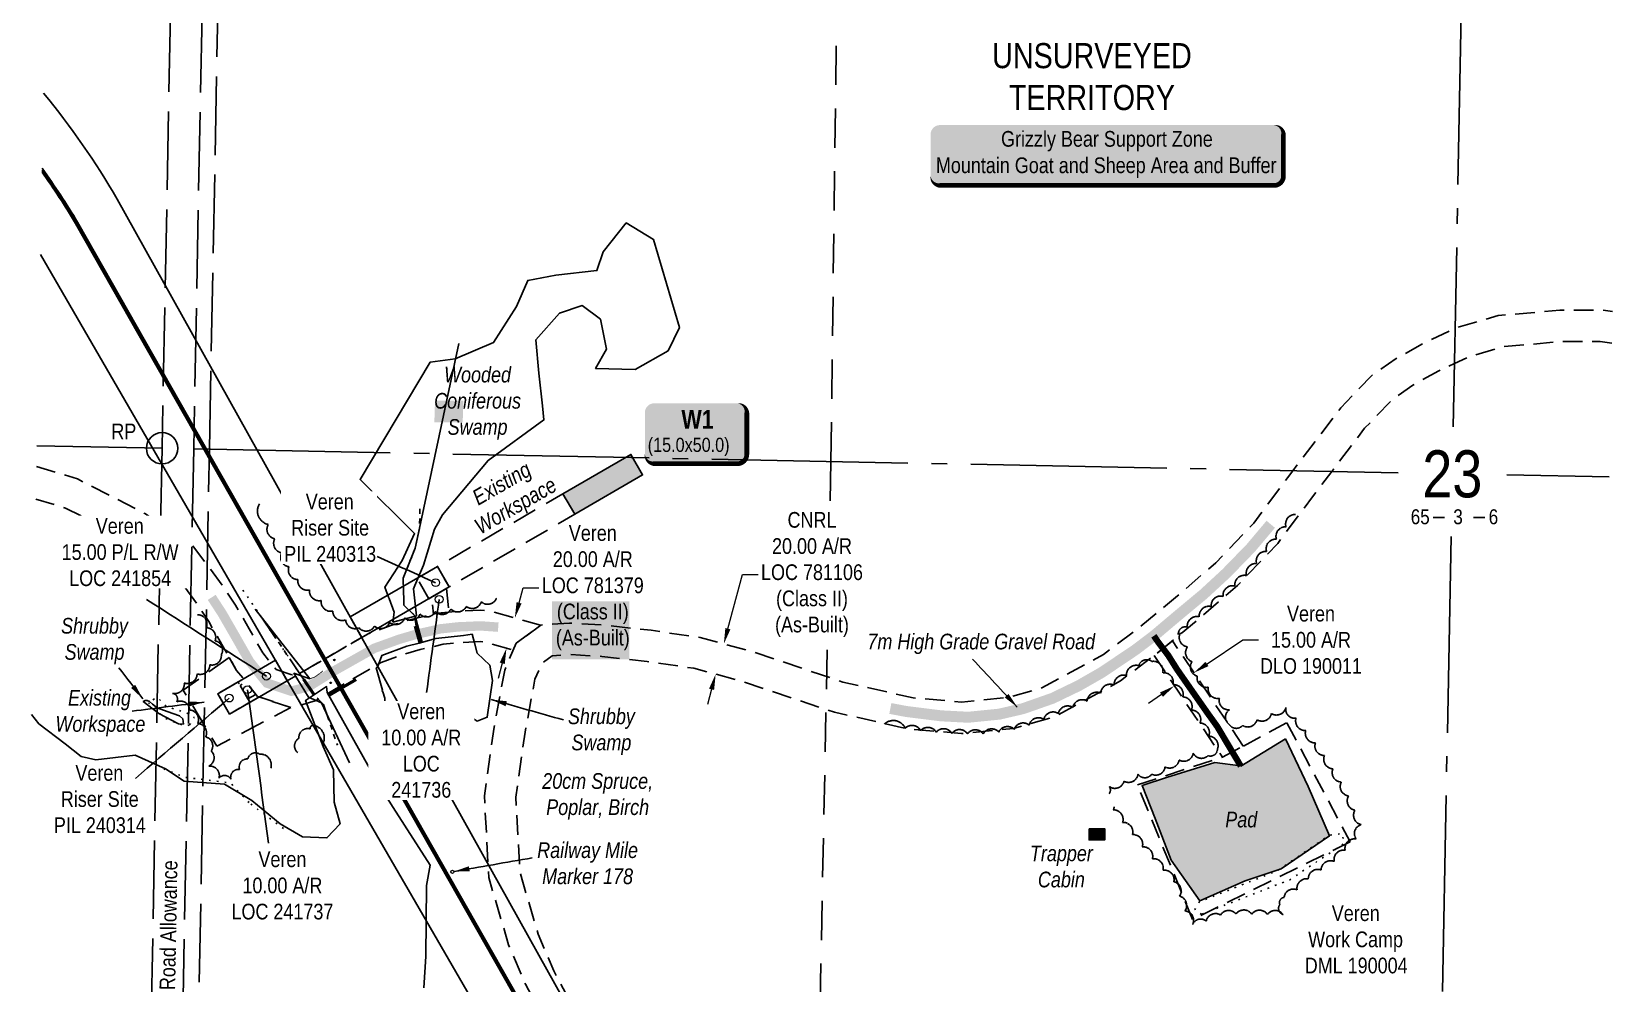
# Model space of a CAD drawing. Extents: x 411750 to 414908, y 6054616 to 6057838.
# Drawn here: x 412605 to 413613, y 6055201 to 6055808 of the extents above; entities that cross this region are included whole.
import ezdxf
from ezdxf.enums import TextEntityAlignment as Align

# ---------------------------------------------------------------- set-up
doc = ezdxf.new("R2010")
doc.units = 0
doc.header["$LTSCALE"] = 5
doc.header["$PDSIZE"] = 0.5
for name, pattern in [('0', [1, 1, 0]), ('DASHED', [19.049999999999997, 12.7, -6.35]), ('foc-ACCESSROAD', [3.75, 2.5, -1.25]), ('foc-LSD', [8, 5, -3]), ('foc-QUARTERLINE', [33, 25, -3, 2, -3]), ('foc-TOPO', [1, 0.2, -0.8]), ('foc-TOPO-ephemeral', [6.25, 3.125, -0.625, 0.625, -0.625, 0.625, -0.625]), ('foc-TRAV', [1.875, 1.25, -0.625]), ('foc-UNSURVEYED', [12.5, 10, -2.5]), ('HIDDEN2', [4.762499999999999, 3.175, -1.5875])]:
    doc.linetypes.add(name, pattern=pattern)
doc.layers.get('Defpoints').update_dxf_attribs({"color": 9})
for name, color, linetype in [('10', 1, 'Continuous'), ('35', 37, 'Continuous'), ('9', 3, 'Continuous'), ('AS-RAILWAY', 13, 'TRACKS'), ('AS-RESIDENCE', 14, 'Continuous'), ('AS-ROADS', 254, 'Continuous'), ('AS-UNDERLAY-H', 141, 'Continuous'), ('AS-WILDLIFE-BLOCK', 131, 'Continuous'), ('C-AR', 13, 'foc-ACCESSROAD'), ('C-RW', 13, 'Continuous'), ('C-WS', 13, 'foc-ACCESSROAD'), ('F-AR', 190, 'foc-ACCESSROAD'), ('L-MON', 1, 'Continuous'), ('L-QSEC', 8, 'foc-QUARTERLINE'), ('L-ROAD-T', 7, 'Continuous'), ('L-SECLBL', 7, 'Continuous'), ('L-SECTION-LSD', 7, 'foc-LSD'), ('L-TITLEDB', 4, 'Continuous'), ('L-UNS-T', 3, 'Continuous'), ('L-USEC', 7, 'foc-UNSURVEYED'), ('P-TEMP-BLOCKS', 250, 'Continuous'), ('P-TEMP-H', 41, 'Continuous'), ('P-TEMP_WORKSPACE', 46, 'Continuous'), ('P-TRAV', 4, 'foc-TRAV'), ('T-BUSH', 110, '0'), ('T-DRAW', 143, 'foc-TOPO-ephemeral'), ('T-EXISTING RTF', 220, 'HIDDEN2'), ('T-EXISTING RTF-T', 220, 'Continuous'), ('T-GENERAL', 48, 'foc-TOPO'), ('T-LOW-AREA', 48, 'foc-TOPO'), ('WETLAND', 143, 'Continuous'), ('WETLAND-T', 146, 'Continuous')]:
    doc.layers.add(name, color=color, linetype=linetype)
for name, color, linetype, lineweight in [('AS-GENERAL', 48, 'Continuous', 18), ('C-AR-T', 13, 'Continuous', 9), ('C-RW-T', 13, 'Continuous', 9), ('C-WS-T', 13, 'Continuous', 9), ('F-AR-T', 190, 'Continuous', 9)]:
    doc.layers.add(name, color=color, linetype=linetype, lineweight=lineweight)
doc.styles.add('80', font='ARIALN.TTF', dxfattribs={"height": 10})
doc.styles.add('80CG', font='ARIALN.TTF', dxfattribs={"height": 10})
doc.styles.add('80L', font='ARIALN.TTF', dxfattribs={"height": 10})
doc.styles.add('BOLD', font='ARIALNB.TTF')
doc.styles.add('foc-LtypeFont', font='ARIALN.TTF', dxfattribs={"height": 7.349999999999999})
doc.styles.add('SIMPLEX', font='ARIALN.TTF')
doc.linetypes.add('foc-TOPO-flowdirection-NOLINE', pattern='A,0,[">",foc-LtypeFont,S=0.3,R=0,X=0,Y=-0.945],-20,[">",foc-LtypeFont,S=0.3,R=0,X=0,Y=-0.945],0', length=20)
doc.linetypes.add('TRACKS', pattern='A,3.81,[130,ltypeshp1.shx,S=6.35,R=0,X=0,Y=0],3.81', length=7.62)
doc.dimstyles.new('Compass 5 000', dxfattribs={"dimscale": 5, "dimtxt": 9, "dimasz": 2, "dimexe": 0.2, "dimexo": 0.0625, "dimgap": 0.5, "dimtad": 0, "dimtih": 1, "dimtoh": 1, "dimzin": 0, "dimdsep": 46, "dimtxsty": '80CG', "dimcen": 0.1, "dimse1": 1, "dimse2": 1, "dimclrd": 256, "dimclrt": 256, "dimaunit": 1, "dimadec": 4, "dimazin": 0, "dimtfac": 0.06, "dimtofl": 0, "dimtmove": 0, "dimatfit": 1, "dimfxl": 0.2, "dimtolj": 1, "dimtzin": 0, "dimlwd": -1, "dimarcsym": 0})

# ---------------------------------------------------------------- blocks, each defined once
blk = doc.blocks.new('L-SECLBL')
at = {"layer": '9', "color": 7}
for p, q in [((-5.082139060913505, -27.83004804289613), (-12.28857354467345, -27.83004804289613)), ((20.70431141927111, -27.83004804289613), (13.49787693551116, -27.83004804289613))]:
    blk.add_line(p, q, dxfattribs=at)
at = {"layer": '10', "color": 2, "style": 'SIMPLEX'}
blk.add_attdef('SEC', text='', height=30, dxfattribs=at).set_placement((0, 0), align=Align.MIDDLE)
at = {"layer": '10', "color": 5, "style": '80L'}
blk.add_attdef('TWP', text='', height=9.5, dxfattribs=at).set_placement((-14.43410290347765, -27.36845155570791), align=Align.MIDDLE_RIGHT)
blk.add_attdef('RGE', text='', height=9.5, dxfattribs=at).set_placement((3.622123863462547, -27.36845155570791), align=Align.MIDDLE_CENTER)
blk.add_attdef('MER', text='', height=9.5, dxfattribs=at).set_placement((23.16775162027989, -27.36845155570791), align=Align.MIDDLE_LEFT)
blk = doc.blocks.new('*D491')
at = {"layer": 'C-AR-T', "transparency": 16777216}
for p, q in [((413354.2643673643, 6055404.584124997), (413377.041972735, 6055419.911586072)), ((413377.041972735, 6055419.911586072), (413387.041972735, 6055419.911586072)), ((413325.2320513809, 6055385.047756449), (413316.9355632658, 6055379.464900105))]:
    blk.add_line(p, q, dxfattribs=at)
for points in [[(413353.333891307, 6055405.966873016), (413355.1948434217, 6055403.201376977), (413345.9678792492, 6055399.001268653)], [(413324.3015753236, 6055386.430504468), (413326.1625274383, 6055383.665008429), (413333.528539496, 6055390.630612792)]]:
    blk.add_solid(points, dxfattribs=at)
at = {"layer": 'Defpoints', "color": 0, "transparency": 16777216}
for p in [(413345.9678792492, 6055399.001268653), (413348.816883143, 6055394.767463324), (413336.3775433898, 6055386.396807464)]:
    blk.add_point(p, dxfattribs=at)
at = {"layer": 'C-AR-T', "transparency": 16777216, "insert": (413420.5344693242, 6055419.911586071), "char_height": 10, "attachment_point": 5, "style": '80CG'}
blk.add_mtext('\\A1;Veren\\P15.00 A/R\\PDLO 190011', dxfattribs=at)
blk = doc.blocks.new('*D492')
at = {"layer": 'C-AR-T', "transparency": 16777216}
for p, q in [((412915.8319690791, 6055443.561339968), (412918.5073943103, 6055453.196800509)), ((412918.5073943103, 6055453.196800509), (412928.5073943106, 6055453.196800509)), ((412905.1329055622, 6055405.028996348), (412902.457480331, 6055395.393535808))]:
    blk.add_line(p, q, dxfattribs=at)
for points in [[(412914.2260589888, 6055444.007244173), (412917.4378791694, 6055443.115435763), (412913.1565438479, 6055433.925879427)], [(412903.5269954719, 6055405.474900554), (412906.7388156524, 6055404.583092144), (412907.8083307934, 6055414.664456889)]]:
    blk.add_solid(points, dxfattribs=at)
at = {"layer": 'Defpoints', "color": 0, "transparency": 16777216}
for p in [(412905.9942552953, 6055435.914592622), (412913.1565438479, 6055433.925879427), (412900.6460422408, 6055416.653170084)]:
    blk.add_point(p, dxfattribs=at)
at = {"layer": 'C-AR-T', "transparency": 16777216, "insert": (412962.8218554291, 6055453.196800509), "char_height": 10, "attachment_point": 5, "style": '80CG'}
blk.add_mtext('\\A1;Veren\\P20.00 A/R\\PLOC 781379\\P(Class II)\\P(As-Built)', dxfattribs=at)
blk = doc.blocks.new('*D493')
at = {"layer": 'Defpoints', "color": 0, "transparency": 16777216}
for p in [(413046.3198302737, 6055417.396629317), (413047.8432976112, 6055416.986515531), (413042.6472458891, 6055397.684518453)]:
    blk.add_point(p, dxfattribs=at)
at = {"layer": 'F-AR-T', "transparency": 16777216}
for p, q in [((413048.9192665662, 6055427.052867247), (413058.2087500456, 6055461.560911542)), ((413058.2087500456, 6055461.560911542), (413068.2087500456, 6055461.560911542)), ((413038.5243422592, 6055388.438394308), (413035.9249059667, 6055378.782156378))]:
    blk.add_line(p, q, dxfattribs=at)
for points in [[(413047.3098935776, 6055427.486106629), (413050.5286395545, 6055426.619627864), (413046.3198302737, 6055417.396629317)], [(413036.9149692706, 6055388.87163369), (413040.1337152475, 6055388.005154925), (413041.1237785516, 6055398.094632238)]]:
    blk.add_solid(points, dxfattribs=at)
at = {"layer": 'F-AR-T', "transparency": 16777216, "insert": (413102.5095686007, 6055461.560911541), "char_height": 10, "attachment_point": 5, "style": '80CG', "bg_fill": 3, "box_fill_scale": 1.1, "bg_fill_color": 256, "bg_fill_true_color": 13158600, "bg_fill_transparency": 0}
blk.add_mtext('\\A1;CNRL\\P20.00 A/R\\PLOC 781106\\P(Class II)\\P(As-Built)', dxfattribs=at)
blk = doc.blocks.new('RP')
at = {"layer": '35', "color": 3}
blk.add_circle((0, 0), 10, dxfattribs=at)
at = {"layer": '35', "color": 3, "style": '80'}
blk.add_attdef('RP_001', (-32.36089367917796, 5.754369554757101), '', height=10, dxfattribs=at)
blk = doc.blocks.new('res_other')
blk.add_hatch(color=14).paths.add_polyline_path([(-1.090095315060079, 0.7346452188390687), (0.90990468493992, 0.7346452188390687), (0.90990468493992, -0.6930058059827389), (-1.090095315060079, -0.6930058059827389)])
at = {"color": 14}
blk.add_lwpolyline([(-1.090095315060079, 0.7346452188390687), (0.90990468493992, 0.7346452188390687), (0.90990468493992, -0.6930058059827389), (-1.090095315060079, -0.6930058059827389)], close=True, dxfattribs=at)
blk = doc.blocks.new('*U501')
at = {"true_color": 0xff8aff}
h = blk.add_hatch(color=211, dxfattribs=at)
edge = h.paths.add_edge_path()
edge.add_line((-26.49999999999999, -20), (26.49999999999999, -20))
edge.add_arc((26.49999999999999, -14), 6, 270, 360)
edge.add_line((32.49999999999999, -14), (32.49999999999999, 12.5))
edge.add_arc((26.49999999999999, 12.5), 6, 0, 90)
edge.add_line((26.49999999999999, 18.5), (-26.49999999999999, 18.5))
edge.add_arc((-26.49999999999999, 12.5), 6, 90, 180)
edge.add_line((-32.49999999999999, 12.5), (-32.49999999999999, -14))
edge.add_arc((-26.49999999999999, -14), 6, 180, 270)
at = {"color": 250, "flags": 128}
blk.add_lwpolyline([(-26.49999999999999, -20, 3, 3, 0), (26.49999999999999, -20, 3, 3, 0.414213562373095), (32.49999999999999, -14, 3, 3, 0), (32.49999999999999, 12.5, 3, 0, 0.414213562373095), (26.49999999999999, 18.5, 0, 0, 0), (-26.49999999999999, 18.5, 0, 0, 0.414213562373095), (-32.49999999999999, 12.5, 0, 0, 0), (-32.49999999999999, -14, 0, 3, 0.414213562373095)], format="xyseb", close=True, dxfattribs=at)
at = {"flags": 128}
blk.add_lwpolyline([(-32.19232214870192, -11.54504109907364, 0, 7.5, 0), (-3.398394867633905e-15, 0, 0, 0, 0)], format="xyseb", dxfattribs=at)
at = {"color": 250}
for tag, p, height, style in [('TEMP_AREA_W1_001', (-9.212824010914055, 2.244292974654144), 12, 'BOLD'), ('ENTER_TEXT_001', (-30.65893587994544, -12.47010782646594), 9, '80')]:
    blk.add_attdef(tag, p, '', height=height, dxfattribs=dict(at, style=style))
blk = doc.blocks.new('*U490')
h = blk.add_hatch(color=255)
edge = h.paths.add_edge_path()
edge.add_line((-106.5, -20), (106.5, -20))
edge.add_arc((106.5, -14), 6, 270, 360)
edge.add_line((112.5, -14), (112.5, 12.5))
edge.add_arc((106.5, 12.5), 6, 0, 90)
edge.add_line((106.5, 18.5), (-106.5, 18.5))
edge.add_arc((-106.5, 12.5), 6, 90, 180)
edge.add_line((-112.5, 12.5), (-112.5, -14))
edge.add_arc((-106.5, -14), 6, 180, 270)
at = {"color": 131, "flags": 128}
blk.add_lwpolyline([(-106.5, -20, 3, 3, 0), (106.5, -20, 3, 3, 0.414213562373095), (112.5, -14, 3, 3, 0), (112.5, 12.5, 3, 0, 0.414213562373095), (106.5, 18.5, 0, 0, 0), (-106.5, 18.5, 0, 0, 0.414213562373095), (-112.5, 12.5, 0, 0, 0), (-112.5, -14, 0, 3, 0.414213562373095)], format="xyseb", close=True, dxfattribs=at)
at = {"color": 131, "style": '80'}
blk.add_attdef('ENTER_TEXT_001', (-35.98567530695772, -4.996589358799454), '', height=10, dxfattribs=at)

msp = doc.modelspace()

# ---------------------------------------------------------------- hatches: boundary and pattern name
at = {"layer": 'AS-ROADS'}
h = msp.add_hatch(color=256, dxfattribs=at)
h.dxf.hatch_style = 1
h.paths.add_polyline_path([(413404.2270000021, 6055356.789), (413418.792, 6055326.594999992), (413432.314, 6055295.034), (413401.419, 6055274.043), (413378.6630000005, 6055266.308999993), (413349.6370000005, 6055253.635999992), (413331.333, 6055279.546), (413321.2216248346, 6055306.147857095), (413312.9328574612, 6055327.201471298), (413328.5190000021, 6055332.203999992), (413359.231, 6055341.703), (413375.687, 6055339.584), (413375.76, 6055339.54)])
at = {"layer": 'AS-UNDERLAY-H'}
h = msp.add_hatch(color=256, dxfattribs=at)
h.dxf.hatch_style = 1
h.paths.add_polyline_path([(412862.2658532089, 6055572.314606096), (412880.3332636798, 6055572.314606096), (412879.9162385921, 6055558.628713512), (412861.848828123, 6055558.628713512)])
h = msp.add_hatch(color=256, dxfattribs=at)
h.dxf.hatch_style = 1
h.paths.add_polyline_path([(412936.7401108536, 6055444.478665865), (412986.0802254355, 6055444.478665865), (412986.0802254355, 6055407.573790419), (412936.7401108536, 6055407.573790419)])
at = {"layer": 'P-TEMP-H'}
h = msp.add_hatch(color=256, dxfattribs=at)
h.dxf.hatch_style = 1
h.paths.add_polyline_path([(412951.3275080622, 6055500.039953305), (412994.5964553725, 6055525.095854779), (412987.0829284168, 6055538.070937807), (412943.8139811065, 6055513.015036333)])

# ---------------------------------------------------------------- linework, layer by layer
at = {"layer": 'AS-GENERAL', "flags": 128}
for points, const_width in [([(412849.613, 6055428.73), (412852.679, 6055417.911999972)], 1.999137000000026), ([(412782.871, 6055395.252), (412785.82, 6055396.349)], 0.499784250000002), ([(412785.84, 6055396.35), (412788.346, 6055398.271)], 0.499784250000002), ([(412788.415, 6055398.116), (412790.779, 6055400.206)], 0.499784250000002), ([(412785.15, 6055385.013999982), (412778.503, 6055394.892)], 1.999137000000026), ([(412811.99, 6055394.692), (412794.6349999994, 6055384.59)], 1.999137000000026)]:
    msp.add_lwpolyline(points, dxfattribs=dict(at, const_width=const_width))
at = {"layer": 'AS-GENERAL'}
for centre, radius in [((412798.16, 6055407.163), 0.499784250000002), ((412795.753, 6055392.568), 0.499784250000002), ((412873.307, 6055272.111), 0.9995685000000017)]:
    msp.add_circle(centre, radius, dxfattribs=at)
at = {"layer": 'AS-RAILWAY', "linetype": 'DASHED', "ltscale": 0.1, "const_width": 1.500000000000008, "flags": 128}
msp.add_lwpolyline([(413431.6304946427, 6054623.030024956), (413083.9321381888, 6054961.490985496, -0.07047807367321449), (412941.6151383796, 6055144.156544927), (412633.7911660555, 6055685.710053912, 0.01975049877437833), (412611.8635833068, 6055719.28382165)], format="xyb", dxfattribs=at)
at = {"layer": 'AS-RAILWAY', "flags": 128}
for points in [[(413432.7272562913, 6054623.008615203), (413084.4540513922, 6054962.029152035, -0.07047801134857408), (412942.2660921093, 6055144.528400394), (412634.4388026709, 6055686.087745167, 0.0202519071828733), (412611.8878136374, 6055720.541769516)], [(413430.5337329796, 6054623.051434709), (413083.4102245296, 6054960.952819386, -0.0704781359131933), (412940.9641842895, 6055143.784690093), (412633.1435324778, 6055685.332357316, 0.01924627547493257), (412611.8392876278, 6055718.022481147)]]:
    msp.add_lwpolyline(points, format="xyb", dxfattribs=at)
at = {"layer": 'AS-ROADS', "flags": 128}
for points, const_width in [([(413394.8850000005, 6055493.594), (413382.191, 6055478.513), (413366.45, 6055462.326), (413352.088, 6055449.058), (413336.065, 6055435.746), (413320.3870000021, 6055422.506999993), (413308.572, 6055413.552999959), (413287.1740000005, 6055399.169999992), (413272.46, 6055390.743999992), (413255.7440000021, 6055382.686999992), (413237.023, 6055376.126999993), (413221.874, 6055372.602), (413202.125, 6055370.621999993), (413184.5830000004, 6055371.549999966), (413162.7770000026, 6055374.271999992), (413152.4450000021, 6055376.224999992)], 6.996962000000058), ([(412902.5540000012, 6055428.046), (412891.26, 6055428.843), (412877.2260000006, 6055428.223), (412865.7240000006, 6055426.974), (412850.3840000007, 6055423.523999982), (412839.5400000011, 6055420.346), (412823.6420000012, 6055414.619), (412796.611, 6055399.397999981), (412782.097, 6055390.373999999), (412770.715, 6055387.22399999), (412755.136, 6055392.419), (412744.136, 6055406.133999982), (412735.1250000001, 6055421.981), (412726.583, 6055436.79999999), (412719.939, 6055447.014)], 5.997411000000051), ([(413375.76, 6055339.54), (413360.7730000005, 6055364.720999992), (413354.3120000025, 6055373.703999992), (413347.7260000009, 6055383.104999959), (413341.578, 6055391.928), (413335.1710000004, 6055401.111), (413329.507, 6055410.122), (413323.171, 6055418.427999993), (413320.3870000021, 6055422.506999993)], 3.998264000000048)]:
    msp.add_lwpolyline(points, dxfattribs=dict(at, const_width=const_width))
msp.add_lwpolyline([(413404.2270000021, 6055356.789), (413418.792, 6055326.594999992), (413432.314, 6055295.034), (413401.419, 6055274.043), (413378.6630000005, 6055266.308999993), (413349.6370000005, 6055253.635999992), (413331.333, 6055279.546), (413321.2216248346, 6055306.147857095), (413312.9328574612, 6055327.201471298), (413328.5190000021, 6055332.203999992), (413359.231, 6055341.703), (413375.687, 6055339.584), (413375.76, 6055339.54)], close=True, dxfattribs=at)
at = {"layer": 'C-AR', "flags": 128}
msp.add_lwpolyline([(412608.226891143, 6055530.480408054), (412634.3514481114, 6055522.495544224), (412677.2453009178, 6055500.539988909), (412687.7093496741, 6055493.56189461), (412707.806925138, 6055480.160247772), (412717.3596074683, 6055467.379353478), (412728.3179810431, 6055452.464357342), (412735.1086582435, 6055442.024866547), (412743.7996521767, 6055426.94738597), (412752.4316435858, 6055411.766921218), (412761.091284341, 6055400.969923679), (412770.9859942066, 6055397.670416795), (412777.8047722585, 6055399.557532492), (412791.735654428, 6055407.624537418), (412819.7250358304, 6055423.83244693), (412836.4377278477, 6055429.852926689), (412847.8792367507, 6055433.206035809), (412864.0825840703, 6055436.850204535), (412876.4650960384, 6055438.194819163), (412891.3916652325, 6055438.854251462), (412896.6452271297, 6055438.483515778), (412929.5882851669, 6055429.336398388), (412914.0126990076, 6055417.849081327), (412912.1174843754, 6055413.449332531), (412893.2844227168, 6055418.679596767), (412891.1283347674, 6055418.831748538), (412877.9869039612, 6055418.251180838), (412867.3654159298, 6055417.097795466), (412852.8887632493, 6055413.841964192), (412842.6422721528, 6055410.839073312), (412827.9457437899, 6055405.544884234), (412801.800773925, 6055390.351760613), (412785.8821178848, 6055381.050123452), (412770.4440057934, 6055376.777583206), (412749.1807156603, 6055383.868076321), (412735.8403564141, 6055400.501078777), (412726.4503478231, 6055417.014614015), (412718.0573417565, 6055431.575133451), (412711.5600189579, 6055441.563642628), (412693.8548238999, 6055465.43740833), (412687.2524673904, 6055469.839650176), (412666.1544261936, 6055483.90883377), (412626.8311886357, 6055503.890761449), (412607.8266235634, 6055509.700016988)], dxfattribs=at)
for points in [[(412869.5567601381, 6055452.688678755), (412871.1928150078, 6055437.622303165), (412864.0825840703, 6055436.850204535), (412861.290402383, 6055436.222236685), (412860.0971489439, 6055447.21086843)], [(412743.0361767934, 6055382.311620902), (412748.0844379824, 6055385.234935262), (412741.7584083418, 6055393.122344035), (412738.0271588224, 6055390.961676255)]]:
    msp.add_lwpolyline(points, close=True, dxfattribs=at)
at = {"layer": 'C-AR'}
msp.add_lwpolyline([(413377.4029114897, 6055352.286763525), (413332.2338284425, 6055419.410962588), (413320.522369356, 6055409.95859743), (413364.1010000004, 6055345.197999999)], close=True, dxfattribs=at)
at = {"layer": 'C-RW', "flags": 128}
for points in [[(412808.251729492, 6055434.514526587), (412815.5570468292, 6055421.418874883), (412871.314496058, 6055453.70653708), (412863.800969099, 6055466.68162009)], [(412760.5841078425, 6055406.911469294), (412723.7998213033, 6055385.610663114), (412731.3133482579, 6055372.635580109), (412768.0976347964, 6055393.936386267), (412760.5841078424, 6055406.911469294)]]:
    msp.add_lwpolyline(points, close=True, dxfattribs=at)
at = {"layer": 'C-WS', "flags": 128}
for points in [[(412858.3394130273, 6055446.19301011), (412851.7746720723, 6055457.529637957), (412852.9923208907, 6055460.422618162), (412863.800969099, 6055466.681620085), (412871.3144960548, 6055453.706537075)], [(412731.3133482579, 6055372.635580109), (412723.7998213033, 6055385.610663114), (412736.7749043308, 6055393.124190091), (412744.2884312854, 6055380.149107065)]]:
    msp.add_lwpolyline(points, close=True, dxfattribs=at)
at = {"layer": 'C-WS'}
msp.add_lwpolyline([(413377.4096406768, 6055352.28939034), (413405.2007291865, 6055367.099626809), (413445.5557291865, 6055291.193626809), (413345.1047291865, 6055241.665626809), (413309.9177291869, 6055327.603626814), (413364.1077291865, 6055345.200626814), (413364.1077291865, 6055345.200626814), (413377.4096406763, 6055352.289390341)], close=True, dxfattribs=at)
at = {"layer": 'F-AR', "flags": 128}
for points in [[(413439.788172145, 6054622.870779914), (413408.4210906001, 6054655.175460435), (413338.7638417316, 6054724.898150958), (413313.7613783937, 6054749.93180776), (413208.0558384849, 6054855.429804981), (413118.3145313544, 6054945.697126389), (413056.9085420679, 6055007.832403544), (413031.1992958831, 6055035.666200918), (412995.2999465868, 6055078.353945876), (412972.5393145527, 6055108.248921985), (412952.0603269357, 6055140.684777494), (412919.8452391672, 6055200.473069999), (412909.1714181311, 6055225.631447793), (412896.5114408837, 6055268.567161534), (412893.7203881295, 6055320.561695768), (412899.8972234759, 6055364.310501652), (412906.6813464743, 6055400.669667894), (412914.0836443582, 6055417.84952643), (412929.6659542842, 6055429.341802408), (412947.9388314702, 6055430.641025084), (412970.2350702882, 6055429.31211993), (412999.9588845347, 6055426.016979958), (413031.3030433141, 6055421.43911266), (413063.81294377, 6055412.687524752), (413122.2735384929, 6055393.070523842), (413166.9500454678, 6055383.017061402), (413197.7817426969, 6055380.311353839), (413227.298785258, 6055383.224682325), (413249.0455073291, 6055389.324467736), (413288.2252866186, 6055410.635610081), (413310.8247534669, 6055427.68263023), (413335.4243578197, 6055447.965189932), (413359.8039229594, 6055469.012952934), (413384.0567651378, 6055494.37638067), (413405.5004351003, 6055523.123328396), (413408.9581307026, 6055527.662554928), (413439.4766488813, 6055567.755847703), (413459.475005222, 6055588.585609709), (413474.8740505335, 6055599.26492722), (413492.934693846, 6055609.280602494), (413512.3175181597, 6055618.291970999), (413514.0964229077, 6055619.11936504), (413539.7581868898, 6055626.571317491), (413579.0522376713, 6055629.969284887), (413606.268102035, 6055630.090128914), (413612.6021826225, 6055629.170090129)], [(413612.2178376887, 6055609.025759577), (413604.8678340095, 6055610.093125224), (413579.9596956291, 6055609.984364419), (413543.4423392379, 6055606.8262494), (413521.1383103874, 6055600.34877932), (413511.8931736317, 6055596.049939921), (413502.0078957396, 6055591.453823005), (413485.4434239944, 6055582.268775756), (413472.5103804556, 6055573.298728024), (413454.6890143121, 6055554.737882454), (413433.7079789357, 6055527.174083657), (413421.4644805535, 6055511.093633486), (413399.3495393801, 6055481.444254871), (413373.5899257388, 6055454.507471416), (413348.3162679082, 6055432.686482058), (413323.20778974, 6055411.984249693), (413299.0791534998, 6055393.783663101), (413256.6159783329, 6055370.686861113), (413231.007343578, 6055363.5040113), (413197.8920170564, 6055360.236112017), (413163.8683769413, 6055363.22034323), (413116.885172583, 6055373.793204874), (413058.0301410544, 6055393.542660296), (413027.2461122791, 6055401.831287325), (412997.4121268914, 6055406.187058647), (412968.5382074969, 6055409.388462476), (412948.0533280762, 6055410.608607051), (412936.8652777122, 6055409.812811059), (412930.3019905468, 6055404.971883204), (412925.9221952111, 6055394.80842393), (412919.6287564737, 6055361.077662187), (412913.7856539704, 6055319.692487521), (412916.3472652609, 6055271.97523456), (412928.0212164702, 6055232.384036991), (412937.8844642904, 6055209.136163719), (412969.3310407177, 6055150.773911613), (412988.9752851368, 6055119.661065369), (413010.9110931215, 6055090.847929576), (413046.1990144508, 6055048.888403899), (413071.3633160001, 6055021.64377498), (413132.5120206194, 6054959.769841078), (413222.2046041862, 6054869.551125578), (413327.8929470612, 6054764.070138807), (413367.5888403494, 6054724.328005549), (413422.6638382028, 6054669.202264735), (413468.1887580176, 6054622.316375492)]]:
    msp.add_lwpolyline(points, dxfattribs=at)
at = {"layer": 'L-QSEC', "flags": 128}
for points in [[(413525.9539924815, 6056329.920563707), (413511.1829254061, 6055555.719304813)], [(412688.6427253935, 6055542.024411453), (412608.4798498278, 6055543.613073974)], [(412708.7500522602, 6055541.626137238), (413476.0906671747, 6055526.42103169)], [(413545.3291811611, 6055525.050182333), (413610.5909871921, 6055523.759085646)], [(413509.8481543875, 6055485.762677926), (413495.2718906544, 6054721.806740339)]]:
    msp.add_lwpolyline(points, dxfattribs=at)
at = {"layer": 'L-SECTION-LSD', "flags": 128}
for points in [[(413114.5559896376, 6055533.58495971), (413124.9462154596, 6056337.862245955)], [(413114.5559896376, 6055533.58495971), (413098.6114386085, 6054729.415430281)]]:
    msp.add_lwpolyline(points, dxfattribs=at)
at = {"layer": 'L-TITLEDB', "linetype": 'Continuous'}
for points in [[(413468.1892167548, 6054622.316366537), (413101.3627479674, 6054979.397257701, -0.06859927738283571), (412963.2402767591, 6055156.679089853), (412659.7413321109, 6055700.737107825, 0.04146053973529807), (412612.806029532, 6055768.212093948)], [(412610.8280846113, 6055665.524614189), (412919.99, 6055131.634, 0.06859927738293571), (413066.5015284102, 6054943.584713277), (413395.0717725268, 6054623.743683374)]]:
    msp.add_lwpolyline(points, format="xyb", dxfattribs=at)
at = {"layer": 'L-USEC'}
for p, q in [((412696.0912160865, 6055944.116995366), (412688.3448706364, 6055542.030154087)), ((412716.2044838741, 6055943.729506137), (412708.458138424, 6055541.642664857)), ((412718.5003716937, 6055541.433326942), (412726.24799084, 6055943.520785541)), ((412688.3448706364, 6055542.030154087), (412680.6013907547, 6055139.943381155)), ((412708.4581411828, 6055541.64280808), (412700.7146613011, 6055139.556035148)), ((412710.7581579242, 6055139.347112148), (412718.5003716937, 6055541.433326942))]:
    msp.add_line(p, q, dxfattribs=at)
at = {"layer": 'P-TEMP_WORKSPACE', "flags": 128}
msp.add_lwpolyline([(412951.3275080622, 6055500.039953305), (412994.5964553725, 6055525.095854779), (412987.0829284168, 6055538.070937807), (412943.8139811065, 6055513.015036333)], close=True, dxfattribs=at)
at = {"layer": 'P-TRAV', "flags": 128}
msp.add_lwpolyline([(412768.0976347964, 6055393.936386267), (412815.5570468292, 6055421.418874883)], dxfattribs=at)
at = {"layer": 'T-BUSH', "flags": 128}
for points in [[(412901.4619861009, 6055446.575451779, -0.52056705), (412891.7771468322, 6055444.102072116, -0.52056705), (412882.1893271282, 6055441.276993208, -0.52056705), (412872.3725198102, 6055439.493803567, -0.52056705), (412862.4833153515, 6055438.038690606, -0.52056705), (412852.644374619, 6055436.295565293, -0.52056705), (412842.9314373707, 6055433.990910646, -0.52056705), (412833.4153702459, 6055430.931795571, -0.52056705), (412823.7204762656, 6055428.703526888, -0.52056705), (412813.7885028369, 6055427.576751674, -0.52056705), (412805.3107856882, 6055432.626253073, -0.52056705), (412797.0820216057, 6055438.269152407, -0.52056705), (412789.7085201339, 6055445.017870399, -0.52056705), (412782.3208569862, 6055451.750761481, -0.52056705), (412774.7972578968, 6055458.331732182, -0.52056705), (412769.1976518391, 6055466.526486375, -0.52056705), (412764.6135659107, 6055475.403637575, -0.52056705), (412760.1550696115, 6055484.349895417, -0.52056705), (412756.0059037357, 6055493.437097803, -0.52056705), (412750.5063993447, 6055506.71265942, -0.52056705)], [(413410.7490714742, 6055499.891032225, 0.52056705), (413404.6125122269, 6055492.00079398, 0.52056705), (413398.475952982, 6055484.11055574, 0.52056705), (413392.1958243329, 6055476.334953549, 0.52056705), (413385.8594928966, 6055468.60422766, 0.52056705), (413379.4646578976, 6055460.929813704, 0.52056705), (413371.9813708466, 6055454.303077458, 0.52056705), (413364.4980837904, 6055447.67634118, 0.52056705), (413356.9209395514, 6055441.157491047, 0.52056705), (413349.322236677, 6055434.66342195, 0.52056705), (413341.723533799, 6055428.169352847, 0.52056705), (413335.9772207295, 6055423.258389137, 0.52056705)], [(412710.9979768884, 6055435.979541461, -0.52056705), (412716.5428387152, 6055427.662797752, -0.52056705), (412722.0877005432, 6055419.346054042, -0.52056705), (412726.0808125092, 6055410.551102917, -0.52056705), (412718.8144693361, 6055404.066690654, -0.52056705), (412710.6513664691, 6055398.298027868, -0.52056705), (412702.495120902, 6055392.520774116, -0.52056705), (412695.060547656, 6055385.839394082, -0.52056705), (412697.7113977012, 6055380.532384195, -0.52056705), (412705.9139837333, 6055375.275132785, -0.52056705), (412711.0393962936, 6055366.693532428, -0.52056705), (412716.164808855, 6055358.111932052, -0.52056705), (412719.6384130583, 6055349.234475994, -0.52056705), (412718.1430773353, 6055339.496295087, -0.52056705), (412724.6266432237, 6055331.888595575, -0.52056705), (412732.1596798497, 6055331.253561296, -0.52056705), (412737.6412600198, 6055337.385181581, -0.52056705), (412742.9682660765, 6055344.083513455, -0.52056705), (412750.4724689444, 6055347.186211706, -0.52056705), (412757.6581622359, 6055338.152295091, -0.52056705)], [(413337.2072697289, 6055424.351162242, 0.5205670499978826), (413341.8711438727, 6055415.510263147, 0.52056705), (413344.8085264214, 6055406.038098468, 0.52056705), (413347.9787869468, 6055396.838533315, 0.52056705), (413355.0510294884, 6055389.774780503, 0.52056705), (413362.1232720296, 6055382.711027656, 0.52056705), (413368.513850905, 6055375.435021092, 0.52056705), (413368.4299201895, 6055366.066200157, 0.52056705), (413376.8129651931, 6055365.452923524, 0.52056705), (413386.1299546083, 6055369.057193525, 0.52056705), (413395.3291639753, 6055372.967150788, 0.52056705), (413404.5283733431, 6055376.877108024, 0.52056705), (413410.9775234492, 6055370.039129714, 0.52056705), (413417.1682992431, 6055362.19135847, 0.52056705), (413423.3590750396, 6055354.3435872, 0.52056705), (413429.143273884, 6055346.208111625, 0.52056705), (413434.4844775194, 6055337.759161242, 0.52056705), (413439.8256811552, 6055329.310210867, 0.52056705), (413444.4820846607, 6055320.495782648, 0.52056705), (413448.5281830624, 6055311.355634581, 0.52056705), (413452.5742814642, 6055302.215486528, 0.52056705), (413449.2684642848, 6055293.083710867, 0.52056705), (413442.2817182815, 6055285.935382446, 0.52056705), (413435.2949722773, 6055278.787054032, 0.52056705), (413426.9487814386, 6055273.351002669, 0.52056705), (413418.8105269147, 6055267.640899247, 0.52056705), (413411.6634009986, 6055260.652923154, 0.52056705), (413403.4694150083, 6055255.826131163, 0.52056705), (413400.6970907135, 6055251.287372577, 0.52056705), (413402.7570679736, 6055244.852234632, 0.52056705), (413392.7625990633, 6055245.006539809, 0.52056705), (413382.7681301556, 6055245.160844984, 0.52056705), (413372.7736612478, 6055245.31515016, 0.52056705), (413362.9474324651, 6055244.610208564, 0.52056705), (413353.7491891563, 6055240.697979162, 0.52056705), (413345.1574867631, 6055238.593190489, 0.52056705), (413340.1812220669, 6055247.262100905, 0.52056705), (413336.7876478645, 6055256.646259882, 0.52056705), (413333.141469981, 6055265.85242537, 0.52056705), (413326.2945652051, 6055273.134809171, 0.52056705), (413319.4476604284, 6055280.417192972, 0.52056705), (413313.0267005962, 6055288.070958481, 0.52056705), (413306.7449428788, 6055295.846094415, 0.52056705), (413300.4631851568, 6055303.621230349, 0.52056705), (413294.5522499005, 6055311.647921513, 0.0842329761108089), (413295.1149678762, 6055313.610038646, 0.0842329761108089)], [(413291.8548402049, 6055321.785322999, 0.3215266527045155), (413292.023968368, 6055326.400332486, 0.52056705), (413301.3968750511, 6055329.873348352, 0.52056705), (413310.311919876, 6055334.295457124, 0.52056705), (413318.9688076013, 6055334.341688448, 0.52056705), (413327.5096746963, 6055339.011157233, 0.52056705), (413336.4967382553, 6055343.384312845, 0.52056705), (413345.4945238021, 6055347.737825695, 0.52056705), (413354.8902195775, 6055346.186785053, 0.52056705), (413360.9124196459, 6055350.267523696, 0.52056705), (413355.3587600054, 6055358.578365041, 0.52056705), (413349.8324760704, 6055366.907374239, 0.52056705), (413344.3318209761, 6055375.253391987, 0.52056705), (413338.831165883, 6055383.599409741, 0.52056705), (413332.5880023911, 6055391.399190573, 0.52056705), (413326.1014333711, 6055398.996017396, 0.52056705), (413319.1651352277, 6055406.193307642, 0.52056705), (413310.7646117952, 6055403.499561593, 0.52056705), (413302.9359329295, 6055397.284659658, 0.52056705), (413295.0758014442, 6055391.115512462, 0.52056705), (413286.4690881568, 6055386.032432176, 0.52056705), (413277.8623748656, 6055380.94935189, 0.52056705), (413268.7245731606, 6055376.920999674, 0.52056705), (413259.515867084, 6055373.033461727, 0.52056705), (413250.2408715359, 6055369.30876702, 0.52056705), (413240.9351553197, 6055365.659539076, 0.52056705), (413231.3689915361, 6055362.933006408, 0.52056705), (413221.5286241173, 6055361.177903007, 0.52056705), (413211.629477601, 6055360.062384516, 0.52056705), (413201.6340478528, 6055359.994539626, 0.52056705), (413191.6517250832, 6055360.378960014, 0.52056705), (413181.6819290719, 6055361.086744516, 0.52056705), (413171.7323104194, 6055362.045028174, 0.52056705), (413161.8739492635, 6055363.623911568, 0.52056705), (413148.6630568536, 6055366.24670775)], [(412774.7468218291, 6055348.128273925, -0.52056705), (412775.5056113909, 6055357.16991827, -0.52056705), (412782.6784665053, 6055363.276524602, -0.52056705), (412784.9403338397, 6055365.402108199, -0.52056705), (412790.6809414717, 6055353.554991982, -0.52056705)]]:
    msp.add_lwpolyline(points, format="xyb", dxfattribs=at)
at = {"layer": 'T-DRAW', "linetype": 'foc-TOPO-flowdirection-NOLINE', "flags": 128}
for points in [[(412854.1503000014, 6055418.472999999), (412850.1665000003, 6055432.708900001), (412849.5065000001, 6055435.067500001), (412849.4243999999, 6055435.3609), (412842.4264000002, 6055442.058800001), (412842.3074000003, 6055445.7182), (412842.1755999997, 6055450.966399999), (412841.9671999998, 6055459.2663), (412849.6325000018, 6055478.276699999), (412852.4082000004, 6055491.209799999), (412877.5292552242, 6055608.71752601)], [(412807.8310467878, 6055341.568268219), (412789.9354223843, 6055379.743803763), (412781.6047, 6055383.3288), (412776.9563999996, 6055391.018300001), (412774.8974000001, 6055394.4243), (412772.3235999998, 6055398.6821), (412782.5204595482, 6055395.131874117), (412747.5845772701, 6055439.513668711)]]:
    msp.add_lwpolyline(points, dxfattribs=at)
at = {"layer": 'T-DRAW', "flags": 128}
for points in [[(412852.723, 6055417.953), (412850.0150000012, 6055429.915), (412849.5065000001, 6055435.067500001), (412849.4243999999, 6055435.3609), (412842.4264000002, 6055442.058800001), (412842.3074000003, 6055445.7182), (412842.1755999997, 6055450.966399999), (412841.9671999998, 6055459.2663), (412849.6325000018, 6055478.276699999), (412852.4082000004, 6055491.209799999), (412852.7593999999, 6055506.101999976)], [(412752.112, 6055433.755), (412758.197, 6055424.606), (412764.763, 6055415.166), (412776.9560000012, 6055397.013), (412778.503, 6055394.892), (412785.15, 6055385.013999982), (412791.264, 6055378.672), (412800.0564000001, 6055352.8049)]]:
    msp.add_lwpolyline(points, dxfattribs=at)
at = {"layer": 'T-EXISTING RTF', "flags": 128}
for points in [[(412863.8009690949, 6055466.681620098), (412871.314496058, 6055453.70653708), (412951.3275080622, 6055500.039953305), (412943.8139811065, 6055513.015036333)], [(412731.169548465, 6055408.715294017), (412701.857152817, 6055387.91571857), (412723.2280000001, 6055352.134000001), (412770.4440057934, 6055376.777583206), (412750.1516118106, 6055383.544319629), (412731.3133482579, 6055372.635580109), (412723.7998213029, 6055385.610663121), (412740.176900933, 6055395.094196226), (412735.8403564141, 6055400.501078777)]]:
    msp.add_lwpolyline(points, close=True, dxfattribs=at)
at = {"layer": 'T-GENERAL', "flags": 128}
msp.add_lwpolyline([(413350.6690000005, 6055245.065999992), (413346.5530000005, 6055248.057999993), (413349.3010000004, 6055252.951), (413399.4440000005, 6055273.022999993), (413432.045, 6055295.359), (413440.375, 6055296.605), (413441.7210000005, 6055290.309999992), (413407.081, 6055267.107999993), (413350.6690000005, 6055245.065999992)], dxfattribs=at)
at = {"layer": 'T-LOW-AREA', "flags": 128}
for points in [[(412776.9560000012, 6055397.013), (412764.763, 6055415.165999999), (412758.197, 6055424.606), (412752.112, 6055433.754999999), (412744.5420000001, 6055444.955), (412739.249, 6055452.180000001)], [(412791.264, 6055378.672), (412785.1500000001, 6055385.013999982)], [(412743.737, 6055316.22199999), (412732.012, 6055328.782000001), (412702.939, 6055332.356999999), (412689.3990000011, 6055337.765)], [(412765.69, 6055299.779), (412743.693, 6055316.180999979)]]:
    msp.add_lwpolyline(points, dxfattribs=at)
msp.add_lwpolyline([(412705.7780000012, 6055365.70699999), (412702.9180000001, 6055365.035999999), (412702.9220000011, 6055365.043000001), (412690.739, 6055369.69399999), (412679.3510000011, 6055380.028), (412685.202, 6055383.28499999), (412691.072, 6055377.517999982), (412704.3180000011, 6055373.326), (412708.805, 6055370.418000001), (412706.649, 6055366.800999999)], close=True, dxfattribs=at)
at = {"layer": 'WETLAND', "flags": 128}
for points in [[(412835.3876999998, 6055431.152899999), (412836.1380000003, 6055437.5337), (412832.9698999999, 6055446.34), (412832.6502000015, 6055447.228700001), (412830.3085000003, 6055453.496399976), (412841.4102999996, 6055470.5515), (412849.2332000012, 6055487.623), (412814.5618000003, 6055522.157199975), (412837.4516000003, 6055560.510600001), (412859.1827999996, 6055596.922700001), (412875.0122999996, 6055599.100400001), (412899.5602000002, 6055609.407599976), (412914.2489000015, 6055632.303400001), (412921.3755000001, 6055649.027099976), (412939.3335999995, 6055652.3771), (412965.4371999996, 6055655.282500001), (412969.3355999999, 6055667.279699976), (412984.0915999999, 6055685.655999999), (413001.4118999997, 6055675.0986), (413017.9737999998, 6055618.893200001), (413010.9503000012, 6055604.139900001), (412989.9082000004, 6055592.127699999), (412964.5931000002, 6055592.858599976), (412971.4488000004, 6055605.2191), (412967.7677999996, 6055624.2664), (412956.0791999996, 6055632.942500001), (412941.6577000003, 6055628.1764), (412926.4968999997, 6055611.1174), (412928.4872000003, 6055589.932600001), (412930.7282999996, 6055569.029799975), (412931.6846000003, 6055560.111099999), (412896.1046000002, 6055534.324899999), (412867.1092999997, 6055499.584799975), (412861.8888999997, 6055490.374500001), (412854.8625999996, 6055467.4428), (412849.4709000001, 6055454.6328), (412848.5231999997, 6055452.381100001), (412850.5226999996, 6055435.349300001), (412835.3876999998, 6055431.152899999)], [(412885.9677999998, 6055423.4856), (412887.4351000019, 6055417.994200001), (412889.1562000001, 6055411.553200001), (412897.1046000002, 6055403.880899975), (412898.8914000001, 6055394.1326), (412895.5751, 6055370.616599999), (412889.0729999999, 6055368.2245), (412882.1622000001, 6055372.741), (412873.4488000004, 6055372.890699999), (412870.6945000017, 6055364.9472), (412858.4394000011, 6055353.570900001), (412838.5938999997, 6055350.674699999), (412835.5, 6055352.4835), (412830.2164000003, 6055355.5724), (412830.2131000003, 6055382.819), (412829.0674999999, 6055386.932600001), (412828.5, 6055387.5), (412828.8202, 6055387.820299976), (412824.8351999996, 6055402.1296), (412825.573200002, 6055402.4772), (412828.4468000015, 6055410.024599999), (412844.4053000013, 6055415.955399999), (412852.0686999997, 6055417.931299999), (412862.8369000005, 6055420.707800001), (412880.3887, 6055422.8156), (412885.9677999998, 6055423.4856)], [(412702.0738000004, 6055366.248199999), (412698.7045999998, 6055366.3597), (412686.305100002, 6055373.0078), (412676.3381000003, 6055380.635299999), (412677.4998000003, 6055381.254899999), (412678.7520000003, 6055381.3555), (412680.3317, 6055380.607799999), (412682.2708000001, 6055379.042299993), (412685.1882999996, 6055376.7096), (412691.5481000002, 6055374.2169), (412699.4665999999, 6055371.506999999), (412701.5443000002, 6055369.6636), (412702.0738000004, 6055366.248199999)]]:
    msp.add_lwpolyline(points, close=True, dxfattribs=at)
msp.add_lwpolyline([(412605.1811038219, 6055372.354557051), (412609.8779999996, 6055366.439199977), (412626.4944000002, 6055353.673800001), (412636.8643000011, 6055345.7072), (412646.0477999998, 6055343.5524), (412671.1957000016, 6055346.572899999), (412690.4518999998, 6055337.6864), (412702.4172, 6055329.847899975), (412728.1464999998, 6055328.037), (412745.539200002, 6055317.649900001), (412763.6634999998, 6055302.803400001), (412777.8343000002, 6055294.4099), (412793.3584000003, 6055293.750299999), (412801.7686999999, 6055302.7674), (412797.9806000004, 6055316.4375), (412797.4835000001, 6055337.2141), (412790.9626000002, 6055351.975500001), (412779.7714999998, 6055381.318600001), (412793.1968, 6055390.1746), (412793.5513000004, 6055386.4683), (412826.4033000019, 6055327.553400001), (412835.6195, 6055313.1175), (412859.0937999999, 6055276.3484), (412856.8021999998, 6055263.3642), (412856.4751000013, 6055218.1949), (412855.1963, 6055198.2152)], dxfattribs=at)

# ---------------------------------------------------------------- block references
at = {"layer": 'AS-RESIDENCE', "color": 2, "xscale": 4.997842500000014, "yscale": 4.997842500000014, "zscale": 4.997842500000014}
msp.add_blockref('res_other', (413284.5212759917, 6055295.949506285), dxfattribs=at)
at = {"layer": 'AS-WILDLIFE-BLOCK', "color": 0}
ref = msp.add_blockref('*U490', (413290.5342250617, 6055729.473110163), dxfattribs=dict(at, xscale=0.9995685, yscale=0.9995685, zscale=0.9995685))
ref.add_attrib('ENTER_TEXT_001', 'Grizzly Bear Support Zone', (413222.998577091, 6055734.192537153), dxfattribs={"layer": '0', "color": 131, "height": 9.995685, "style": '80'})
ref.add_attrib('ENTER_TEXT_002', 'Mountain Goat and Sheep Area and Buffer', (413181.4783016425, 6055717.355785339), dxfattribs={"layer": '0', "color": 131, "height": 9.995685, "style": '80'})
at = {"layer": 'L-MON', "color": 2, "xscale": 0.9995685, "yscale": 0.9995685, "zscale": 0.9995685}
msp.add_blockref('RP', (412688.3448706364, 6055542.030154087), dxfattribs=at).add_auto_attribs({'RP_001': 'RP'})
at = {"layer": 'L-SECLBL', "xscale": 0.9995660000000142, "yscale": 0.9995660000000142, "zscale": 0.9995660000000142}
msp.add_blockref('L-SECLBL', (413510.611, 6055525.736999992), dxfattribs=at).add_auto_attribs({'SEC': '23', 'TWP': '65', 'RGE': '3', 'MER': '6'})

# ---------------------------------------------------------------- texts
at = {"layer": 'AS-GENERAL', "char_height": 9.995660000000115, "attachment_point": 5, "style": '80CG'}
for s, insert in [('\\A1;{\\fArial Narrow|b0|i1|c0|p34;7m High Grade Gravel Road}', (413210.3832435311, 6055417.367235578)), ('\\A1;{\\fArial Narrow|b0|i1|c0|p34;Pad}', (413376.0875388894, 6055305.380800758))]:
    msp.add_mtext(s, dxfattribs=dict(at, insert=insert))
at = {"layer": 'AS-GENERAL', "attachment_point": 5, "style": '80CG'}
for s, insert, char_height, width in [('\\A1;{\\fArial Narrow|b0|i1|c0|p34;Railway Mile\\PMarker 178}', (412959.50581754, 6055277.543431917), 9.995685000000103, 64.06961351439352), ('\\A1;{\\fArial Narrow|b0|i1|c0|p34;Trapper Cabin}', (413261.4466081867, 6055275.504936622), 9.995660000000115, 41.18716475825422)]:
    msp.add_mtext(s, dxfattribs=dict(at, insert=insert, char_height=char_height, width=width))
at = {"layer": 'C-AR-T', "insert": (412765.0086772557, 6055263.411554221), "char_height": 10, "attachment_point": 5, "style": '80CG'}
msp.add_mtext('\\A1;Veren\\P10.00 A/R\\PLOC 241737', dxfattribs=at)
at = {"layer": 'C-WS-T', "attachment_point": 1, "style": '80L'}
for s, width, insert, char_height in [('\\pi22.74358;Veren\\P\\pi13.46782;Riser Site\\P\\pi9.02759;PIL 240314', 75.16821282401094, (412610.3462368705, 6055340.17196841), 9.991371861922596), ('\\pi30.38046;Veren\\P\\pi15.32219;Work Camp \\P\\pi13.15738;DML 190004', 90.45470668485677, (413403.3955891972, 6055250.774978362), 9.995660000000123)]:
    msp.add_mtext_dynamic_manual_height_columns(s, width=width, gutter_width=50.00000000000001, heights=[0], dxfattribs=dict(at, insert=insert, char_height=char_height))
at = {"layer": 'L-ROAD-T', "style": '80L'}
msp.add_text('Theoretic Government Road Allowance', height=9.995660000000115, rotation=88.93341811565288, dxfattribs=at).set_placement((412691.3152075278, 6055179.584495988), align=Align.MIDDLE_CENTER)
at = {"layer": 'L-UNS-T', "color": 3, "insert": (413280.911561141, 6055778.772781515), "char_height": 16.00000000000045, "attachment_point": 5, "style": '80L'}
msp.add_mtext_dynamic_manual_height_columns('UNSURVEYED TERRITORY', width=126.4705369764248, gutter_width=47.52133708034982, heights=[0], dxfattribs=at)
at = {"layer": 'T-BUSH', "insert": (412965.9270478173, 6055320.172031953), "char_height": 10.00384848051053, "attachment_point": 5, "style": '80CG'}
msp.add_mtext('\\A1;{\\fArial Narrow|b0|i1|c0|p34;20cm Spruce,\\PPoplar, Birch}', dxfattribs=at)
at = {"layer": 'T-EXISTING RTF-T', "insert": (412880.2083596587, 6055511.304790729), "char_height": 10, "attachment_point": 1, "rotation": 30.07399584258599, "style": '80L'}
msp.add_mtext_dynamic_manual_height_columns('\\pi5.3334;{\\fArial Narrow|b0|i1|c0|p34;Existing \\P\\pi-2.68843;Workspace}', width=50.2029463686049, gutter_width=50, heights=[0], dxfattribs=at)
at = {"layer": 'T-EXISTING RTF-T', "insert": (412623.0602361783, 6055388.055200499), "char_height": 10, "attachment_point": 1, "style": '80L'}
msp.add_mtext_dynamic_manual_height_columns('\\pi5.3334;{\\fArial Narrow|b0|i1|c0|p34;Existing \\P\\pi-2.68843;Workspace}', width=50.2029463686049, gutter_width=50, heights=[0], dxfattribs=at)
at = {"layer": 'WETLAND-T', "char_height": 9.995685000000103, "attachment_point": 5, "style": '80CG'}
for s, insert, width in [('\\A1;{\\fArial Narrow|b0|i1|c0|p34;Wooded Coniferous Swamp}', (412889.3938909953, 6055570.775655669), 55.95579008328848), ('\\A1;{\\fArial Narrow|b0|i1|c0|p34;Shrubby Swamp}', (412645.2933120915, 6055419.08694851), 42.63275564263343), ('\\A1;{\\fArial Narrow|b0|i1|c0|p34;Shrubby Swamp}', (412968.3069887998, 6055361.387448925), 42.63275564263343)]:
    msp.add_mtext(s, dxfattribs=dict(at, insert=insert, width=width))

# ---------------------------------------------------------------- dimensions: what is measured, and where the dimension line sits
at = {"layer": 'C-AR-T'}
for base, p1, p2, angle, text, picture, middle in [((412913.1565438479, 6055433.925879427), (412900.6460422408, 6055416.653170084), (412905.9942552953, 6055435.914592622), 74.4819151567677, 'Veren\\P20.00 A/R\\PLOC 781379\\P(Class II)\\P(As-Built)', '*D492', (412962.8218554291, 6055453.196800509)), ((413345.9678792492, 6055399.001268653), (413336.3775433899, 6055386.396807463), (413348.8168831431, 6055394.767463323), 33.93732066035777, 'Veren\\P15.00 A/R\\PDLO 190011', '*D491', (413420.5344693242, 6055419.911586071))]:
    dim = msp.add_linear_dim(base=base, p1=p1, p2=p2, angle=angle, text=text, dimstyle='Compass 5 000', dxfattribs=at)
    dim.commit()
    dim.dimension.update_dxf_attribs({"geometry": picture, "text_midpoint": middle, "dimtype": 161})

# ---------------------------------------------------------------- leaders
at = {"layer": 'AS-GENERAL', "path_type": 1}
for points in [[(413233.3580459795, 6055377.064124093), (413204.856507118, 6055407.624833213)], [(412874.2818986893, 6055272.33170281), (412924.2395226975, 6055281.032592966)]]:
    msp.add_leader(points, dimstyle='Compass 5 000', override={"dimgap": 0.5, "dimtad": 0}, dxfattribs=at)
at = {"layer": 'C-WS-T', "path_type": 1}
for points, override in [([(412864.9216186453, 6055445.737095203), (412856.8900343795, 6055386.361722622)], {"dimasz": 1, "dimldrblk": 'DotBlank'}), ([(412754.8448634166, 6055396.782756471), (412678.3516259789, 6055445.72871405)], {"dimasz": 1, "dimldrblk": 'DotBlank'}), ([(412742.7390342045, 6055388.200394065), (412756.2101429164, 6055290.445893034)], {"dimasz": 1, "dimldrblk": 'DotBlank'}), ([(412731.1061567439, 6055382.855205354), (412671.3914024703, 6055331.703953594)], {"dimasz": 1, "dimgap": 0.5, "dimtad": 0, "dimldrblk": 'DotBlank'})]:
    msp.add_leader(points, dimstyle='Compass 5 000', override=override, dxfattribs=at)
at = {"layer": 'T-EXISTING RTF-T', "path_type": 1}
msp.add_leader([(412715.076254921, 6055380.282899403), (412669.189398963, 6055374.50794943)], dimstyle='Compass 5 000', override={"dimgap": 0.5, "dimtad": 0}, dxfattribs=at)
at = {"layer": 'WETLAND-T', "path_type": 1}
msp.add_leader([(412676.0147888086, 6055382.395088727), (412660.7663488552, 6055402.221750985)], dimstyle='Compass 5 000', override={"dimgap": 0.5, "dimtad": 0}, dxfattribs=at)
msp.add_leader([(412898.0613025718, 6055381.944054727), (412944.090240156, 6055368.92395265)], dimstyle='Compass 5 000', dxfattribs=at)

# ---------------------------------------------------------------- next in the draw order: texts
at = {"layer": 'C-AR-T', "insert": (412853.5098020827, 6055379.401676386), "char_height": 10, "width": 64.52019099590723, "attachment_point": 2, "style": '80CG', "bg_fill": 3, "box_fill_scale": 1.15, "bg_fill_color": 256, "bg_fill_true_color": 256, "bg_fill_transparency": 0}
msp.add_mtext('Veren \\P10.00 A/R LOC 241736', dxfattribs=at)
at = {"layer": 'C-RW-T', "insert": (412617.8657835051, 6055497.562146616), "char_height": 10, "attachment_point": 1, "style": '80L', "bg_fill": 3, "box_fill_scale": 1.15, "bg_fill_color": 256, "bg_fill_true_color": 256, "bg_fill_transparency": 0}
msp.add_mtext_dynamic_manual_height_columns('\\pi28.19398;Veren\\P\\pi6.46137;15.00 P/L R/W\\P\\pi11.25674;LOC 241854', width=86.09464558400214, gutter_width=50, heights=[0], dxfattribs=at)
at = {"layer": 'C-WS-T', "insert": (412765.6863538934, 6055513.040333713), "char_height": 9.991371861922596, "attachment_point": 1, "style": '80L', "bg_fill": 3, "box_fill_scale": 1.15, "bg_fill_color": 256, "bg_fill_true_color": 256, "bg_fill_transparency": 0}
msp.add_mtext_dynamic_manual_height_columns('\\pi14.21576;Veren\\P\\pi4.94;Riser Site\\P\\pi0.48955;PIL 240313', width=58.11257216929122, gutter_width=50.00000000000001, heights=[0], dxfattribs=at)

# ---------------------------------------------------------------- next in the draw order: dimensions: what is measured, and where the dimension line sits
at = {"layer": 'F-AR-T'}
dim = msp.add_linear_dim(base=(413046.3198302737, 6055417.396629317), p1=(413042.6472458892, 6055397.684518452), p2=(413047.8432976109, 6055416.986515529), angle=74.93328266855067, text='CNRL\\P20.00 A/R\\PLOC 781106\\P(Class II)\\P(As-Built)', dimstyle='Compass 5 000', override={"dimtfill": 1}, dxfattribs=at)
dim.commit()
dim.dimension.update_dxf_attribs({"geometry": '*D493', "text_midpoint": (413102.5095686007, 6055461.560911541), "dimtype": 161})

# ---------------------------------------------------------------- next in the draw order: block references
at = {"layer": 'P-TEMP-BLOCKS'}
msp.add_blockref('*U501', (413028.490601504, 6055552.184604081), dxfattribs=at).add_auto_attribs({'TEMP_AREA_W1_001': 'W1', 'ENTER_TEXT_001': '(15.0x50.0)'})

# ---------------------------------------------------------------- next in the draw order: leaders
at = {"layer": 'C-WS-T', "path_type": 1}
msp.add_leader([(412862.6703833002, 6055456.383388594), (412825.3325923042, 6055472.996945349)], dimstyle='Compass 5 000', override={"dimasz": 1, "dimldrblk": 'DotBlank'}, dxfattribs=at)

doc.saveas('drawing.dxf')
